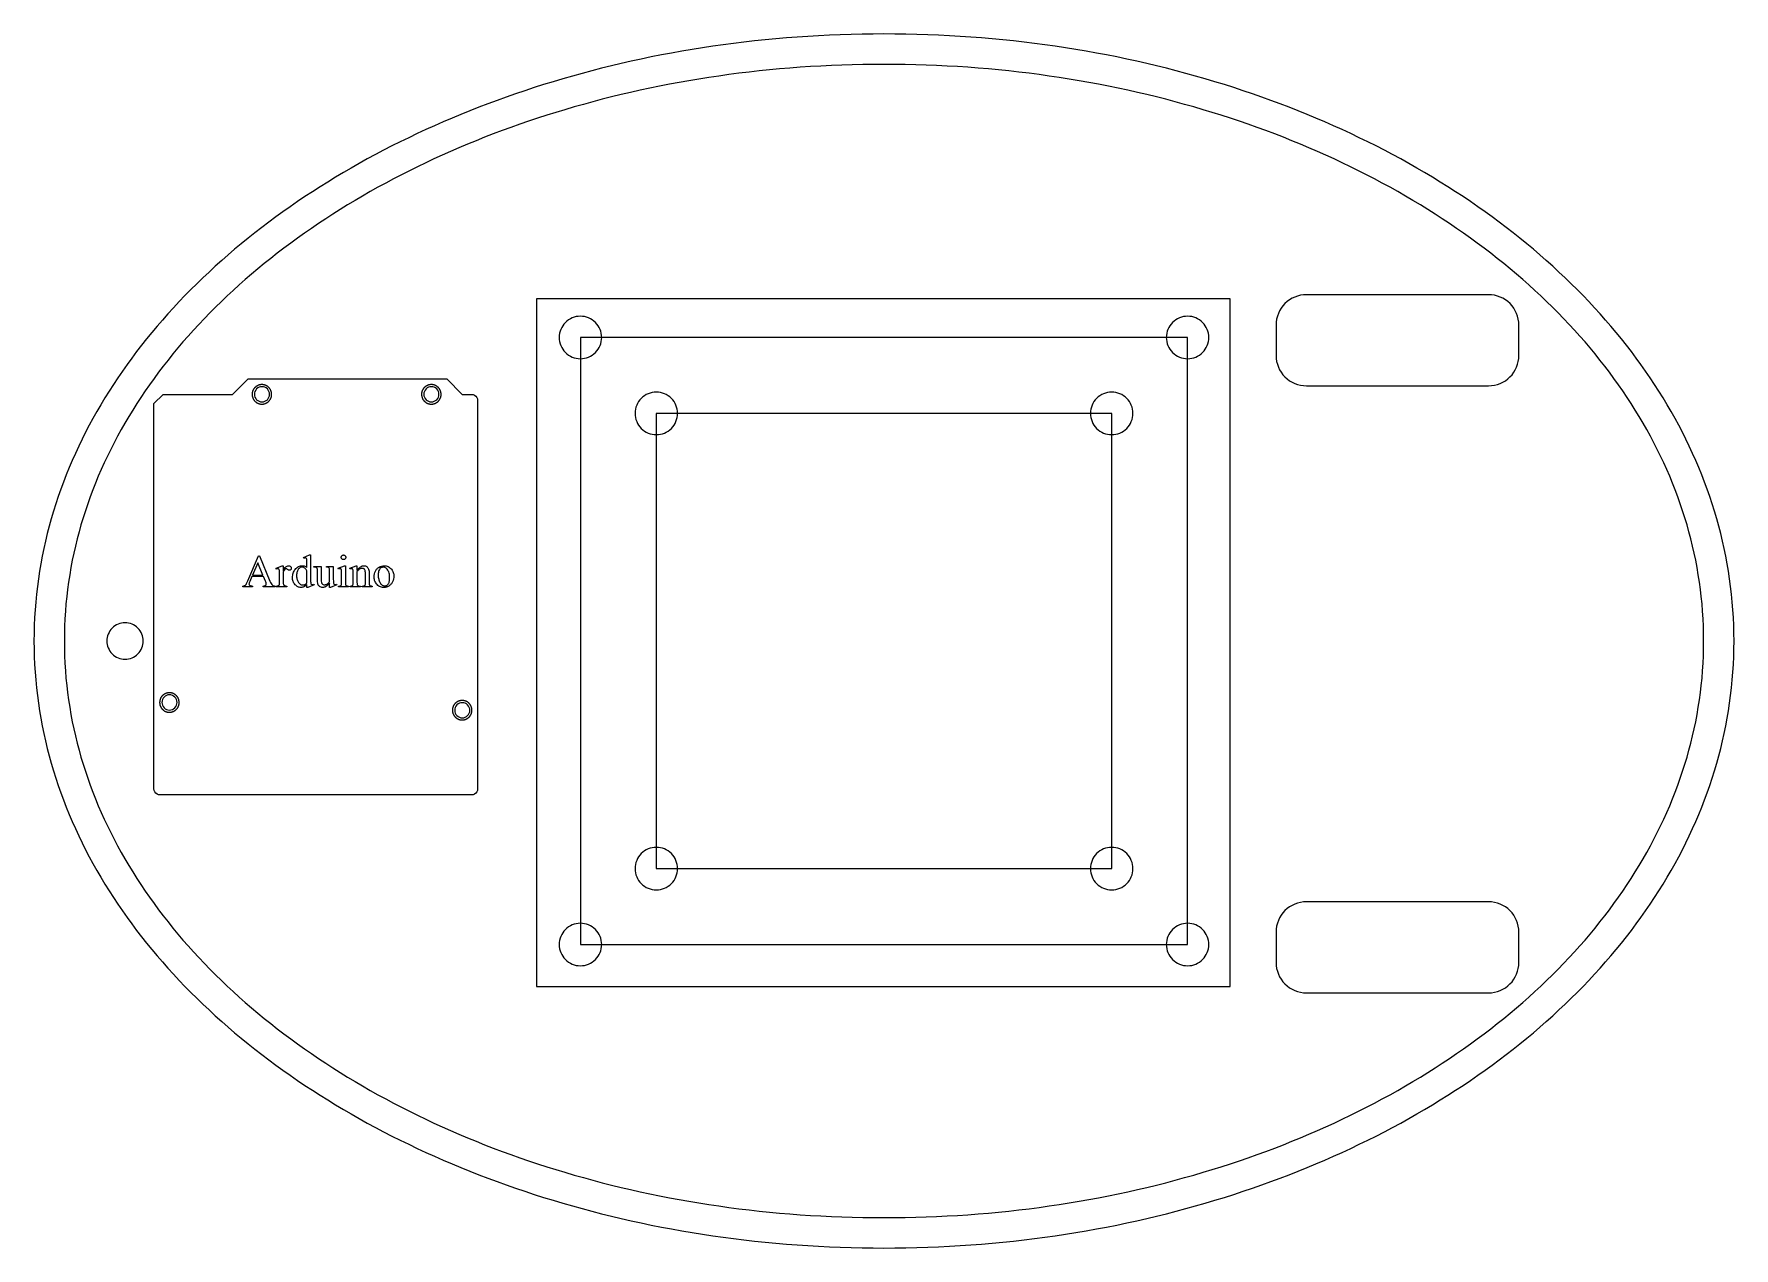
# Model space of a CAD drawing. Extents: x 60 to 340, y 100 to 300.
import ezdxf

# ---------------------------------------------------------------- set-up
doc = ezdxf.new("R2010")
doc.units = 0
doc.layers.add('GUIDES', color=253, linetype='CONTINUOUS')
doc.layers.add('LAYER_1', color=1, linetype='CONTINUOUS')

msp = doc.modelspace()

# ---------------------------------------------------------------- linework, layer by layer
at = {"layer": 'GUIDES'}
for points in [[(200, 295), (198.26, 294.99), (196.52, 294.97), (194.78, 294.93), (193.05, 294.88), (191.33, 294.81), (189.61, 294.72), (187.9, 294.62), (186.2, 294.51), (184.5, 294.38), (182.81, 294.24), (181.12, 294.08), (179.44, 293.91), (177.77, 293.72), (176.1, 293.52), (174.44, 293.3), (172.79, 293.07), (171.15, 292.83), (169.51, 292.57), (167.88, 292.3), (166.26, 292.01), (164.65, 291.71), (163.04, 291.4), (161.44, 291.07), (159.86, 290.73), (158.27, 290.38), (156.7, 290.01), (155.14, 289.63), (153.58, 289.24), (152.04, 288.83), (150.5, 288.41), (148.97, 287.98), (147.45, 287.53), (145.94, 287.08), (144.44, 286.61), (142.95, 286.13), (141.47, 285.63), (140, 285.13), (138.54, 284.61), (137.09, 284.08), (135.65, 283.53), (134.22, 282.98), (132.8, 282.41), (131.39, 281.84), (130, 281.25), (128.61, 280.65), (127.24, 280.03), (125.87, 279.41), (124.52, 278.78), (123.18, 278.13), (121.85, 277.47), (120.53, 276.81), (119.23, 276.13), (117.93, 275.44), (116.65, 274.74), (115.38, 274.03), (114.13, 273.31), (112.88, 272.58), (111.65, 271.83), (110.43, 271.08), (109.23, 270.32), (108.04, 269.55), (106.86, 268.77), (105.69, 267.98), (104.54, 267.18), (103.4, 266.36), (102.28, 265.54), (101.17, 264.71), (100.07, 263.88), (98.99, 263.03), (97.92, 262.17), (96.87, 261.3), (95.83, 260.43), (94.8, 259.54), (93.79, 258.65), (92.8, 257.75), (91.82, 256.84), (90.86, 255.92), (89.91, 254.99), (88.97, 254.06), (88.06, 253.12), (87.15, 252.16), (86.27, 251.2), (85.4, 250.24), (84.54, 249.26), (83.71, 248.28), (82.89, 247.29), (82.08, 246.29), (81.29, 245.28), (80.52, 244.27), (79.77, 243.25), (79.03, 242.22), (78.31, 241.19), (77.61, 240.14), (76.93, 239.1), (76.26, 238.04), (75.61, 236.98), (74.98, 235.91), (74.36, 234.83), (73.77, 233.75), (73.19, 232.66), (72.63, 231.57), (72.09, 230.47), (71.57, 229.36), (71.07, 228.25), (70.59, 227.13), (70.12, 226.01), (69.68, 224.88), (69.25, 223.74), (68.84, 222.6), (68.46, 221.45), (68.09, 220.3), (67.74, 219.15), (67.42, 217.98), (67.11, 216.82), (66.82, 215.64), (66.56, 214.47), (66.31, 213.29), (66.08, 212.1), (65.88, 210.91), (65.7, 209.71), (65.53, 208.51), (65.39, 207.31), (65.27, 206.1), (65.18, 204.89), (65.1, 203.67), (65.04, 202.45), (65.01, 201.23), (65, 200), (65.01, 198.77), (65.04, 197.55), (65.1, 196.33), (65.18, 195.11), (65.27, 193.9), (65.39, 192.69), (65.53, 191.49), (65.7, 190.29), (65.88, 189.09), (66.08, 187.9), (66.31, 186.71), (66.56, 185.53), (66.82, 184.36), (67.11, 183.18), (67.42, 182.02), (67.74, 180.85), (68.09, 179.7), (68.46, 178.55), (68.84, 177.4), (69.25, 176.26), (69.68, 175.12), (70.12, 173.99), (70.59, 172.87), (71.07, 171.75), (71.57, 170.64), (72.09, 169.53), (72.63, 168.43), (73.19, 167.34), (73.77, 166.25), (74.36, 165.17), (74.98, 164.09), (75.61, 163.02), (76.26, 161.96), (76.93, 160.9), (77.61, 159.86), (78.31, 158.81), (79.03, 157.78), (79.77, 156.75), (80.52, 155.73), (81.29, 154.72), (82.08, 153.71), (82.89, 152.71), (83.71, 151.72), (84.54, 150.74), (85.4, 149.76), (86.27, 148.8), (87.15, 147.84), (88.06, 146.88), (88.97, 145.94), (89.91, 145.01), (90.86, 144.08), (91.82, 143.16), (92.8, 142.25), (93.79, 141.35), (94.8, 140.46), (95.83, 139.57), (96.87, 138.7), (97.92, 137.83), (98.99, 136.97), (100.07, 136.12), (101.17, 135.29), (102.28, 134.46), (103.4, 133.64), (104.54, 132.82), (105.69, 132.02), (106.86, 131.23), (108.04, 130.45), (109.23, 129.68), (110.43, 128.92), (111.65, 128.17), (112.88, 127.42), (114.13, 126.69), (115.38, 125.97), (116.65, 125.26), (117.93, 124.56), (119.23, 123.87), (120.53, 123.19), (121.85, 122.53), (123.18, 121.87), (124.52, 121.22), (125.87, 120.59), (127.24, 119.97), (128.61, 119.35), (130, 118.75), (131.39, 118.16), (132.8, 117.59), (134.22, 117.02), (135.65, 116.47), (137.09, 115.92), (138.54, 115.39), (140, 114.87), (141.47, 114.37), (142.95, 113.87), (144.44, 113.39), (145.94, 112.92), (147.45, 112.47), (148.97, 112.02), (150.5, 111.59), (152.04, 111.17), (153.58, 110.76), (155.14, 110.37), (156.7, 109.99), (158.27, 109.62), (159.86, 109.27), (161.44, 108.93), (163.04, 108.6), (164.65, 108.29), (166.26, 107.99), (167.88, 107.7), (169.51, 107.43), (171.15, 107.17), (172.79, 106.93), (174.44, 106.7), (176.1, 106.48), (177.77, 106.28), (179.44, 106.09), (181.12, 105.92), (182.81, 105.76), (184.5, 105.62), (186.2, 105.49), (187.9, 105.38), (189.61, 105.28), (191.33, 105.19), (193.05, 105.12), (194.78, 105.07), (196.52, 105.03), (198.26, 105.01), (200, 105), (201.74, 105.01), (203.48, 105.03), (205.22, 105.07), (206.95, 105.12), (208.67, 105.19), (210.39, 105.28), (212.1, 105.38), (213.8, 105.49), (215.5, 105.62), (217.19, 105.76), (218.88, 105.92), (220.56, 106.09), (222.23, 106.28), (223.9, 106.48), (225.56, 106.7), (227.21, 106.93), (228.85, 107.17), (230.49, 107.43), (232.12, 107.7), (233.74, 107.99), (235.35, 108.29), (236.96, 108.6), (238.56, 108.93), (240.14, 109.27), (241.73, 109.62), (243.3, 109.99), (244.86, 110.37), (246.42, 110.76), (247.96, 111.17), (249.5, 111.59), (251.03, 112.02), (252.55, 112.47), (254.06, 112.92), (255.56, 113.39), (257.05, 113.87), (258.53, 114.37), (260, 114.87), (261.46, 115.39), (262.91, 115.92), (264.35, 116.47), (265.78, 117.02), (267.2, 117.59), (268.61, 118.16), (270, 118.75), (271.39, 119.35), (272.76, 119.97), (274.13, 120.59), (275.48, 121.22), (276.82, 121.87), (278.15, 122.53), (279.47, 123.19), (280.77, 123.87), (282.07, 124.56), (283.35, 125.26), (284.62, 125.97), (285.87, 126.69), (287.12, 127.42), (288.35, 128.17), (289.57, 128.92), (290.77, 129.68), (291.96, 130.45), (293.14, 131.23), (294.31, 132.02), (295.46, 132.82), (296.6, 133.64), (297.72, 134.46), (298.83, 135.29), (299.93, 136.12), (301.01, 136.97), (302.08, 137.83), (303.13, 138.7), (304.17, 139.57), (305.2, 140.46), (306.21, 141.35), (307.2, 142.25), (308.18, 143.16), (309.14, 144.08), (310.09, 145.01), (311.03, 145.94), (311.94, 146.88), (312.85, 147.84), (313.73, 148.8), (314.6, 149.76), (315.46, 150.74), (316.29, 151.72), (317.11, 152.71), (317.92, 153.71), (318.71, 154.72), (319.48, 155.73), (320.23, 156.75), (320.97, 157.78), (321.69, 158.81), (322.39, 159.86), (323.07, 160.9), (323.74, 161.96), (324.39, 163.02), (325.02, 164.09), (325.64, 165.17), (326.23, 166.25), (326.81, 167.34), (327.37, 168.43), (327.91, 169.53), (328.43, 170.64), (328.93, 171.75), (329.41, 172.87), (329.88, 173.99), (330.32, 175.12), (330.75, 176.26), (331.16, 177.4), (331.54, 178.55), (331.91, 179.7), (332.26, 180.85), (332.58, 182.02), (332.89, 183.18), (333.18, 184.36), (333.44, 185.53), (333.69, 186.71), (333.92, 187.9), (334.12, 189.09), (334.3, 190.29), (334.47, 191.49), (334.61, 192.69), (334.73, 193.9), (334.82, 195.11), (334.9, 196.33), (334.96, 197.55), (334.99, 198.77), (335, 200), (334.99, 201.23), (334.96, 202.45), (334.9, 203.67), (334.82, 204.89), (334.73, 206.1), (334.61, 207.31), (334.47, 208.51), (334.3, 209.71), (334.12, 210.91), (333.92, 212.1), (333.69, 213.29), (333.44, 214.47), (333.18, 215.64), (332.89, 216.82), (332.58, 217.98), (332.26, 219.15), (331.91, 220.3), (331.54, 221.45), (331.16, 222.6), (330.75, 223.74), (330.32, 224.88), (329.88, 226.01), (329.41, 227.13), (328.93, 228.25), (328.43, 229.36), (327.91, 230.47), (327.37, 231.57), (326.81, 232.66), (326.23, 233.75), (325.64, 234.83), (325.02, 235.91), (324.39, 236.98), (323.74, 238.04), (323.07, 239.1), (322.39, 240.14), (321.69, 241.19), (320.97, 242.22), (320.23, 243.25), (319.48, 244.27), (318.71, 245.28), (317.92, 246.29), (317.11, 247.29), (316.29, 248.28), (315.46, 249.26), (314.6, 250.24), (313.73, 251.2), (312.85, 252.16), (311.94, 253.12), (311.03, 254.06), (310.09, 254.99), (309.14, 255.92), (308.18, 256.84), (307.2, 257.75), (306.21, 258.65), (305.2, 259.54), (304.17, 260.43), (303.13, 261.3), (302.08, 262.17), (301.01, 263.03), (299.93, 263.88), (298.83, 264.71), (297.72, 265.54), (296.6, 266.36), (295.46, 267.18), (294.31, 267.98), (293.14, 268.77), (291.96, 269.55), (290.77, 270.32), (289.57, 271.08), (288.35, 271.83), (287.12, 272.58), (285.87, 273.31), (284.62, 274.03), (283.35, 274.74), (282.07, 275.44), (280.77, 276.13), (279.47, 276.81), (278.15, 277.47), (276.82, 278.13), (275.48, 278.78), (274.13, 279.41), (272.76, 280.03), (271.39, 280.65), (270, 281.25), (268.61, 281.84), (267.2, 282.41), (265.78, 282.98), (264.35, 283.53), (262.91, 284.08), (261.46, 284.61), (260, 285.13), (258.53, 285.63), (257.05, 286.13), (255.56, 286.61), (254.06, 287.08), (252.55, 287.53), (251.03, 287.98), (249.5, 288.41), (247.96, 288.83), (246.42, 289.24), (244.86, 289.63), (243.3, 290.01), (241.73, 290.38), (240.14, 290.73), (238.56, 291.07), (236.96, 291.4), (235.35, 291.71), (233.74, 292.01), (232.12, 292.3), (230.49, 292.57), (228.85, 292.83), (227.21, 293.07), (225.56, 293.3), (223.9, 293.52), (222.23, 293.72), (220.56, 293.91), (218.88, 294.08), (217.19, 294.24), (215.5, 294.38), (213.8, 294.51), (212.1, 294.62), (210.39, 294.72), (208.67, 294.81), (206.95, 294.88), (205.22, 294.93), (203.48, 294.97), (201.74, 294.99)], [(142.79, 143.07), (257.03, 143.07), (257.03, 256.35), (142.79, 256.35)], [(150, 150), (250, 150), (250, 250), (150, 250)], [(99.14, 240.63), (99.14, 240.69), (99.14, 240.74), (99.14, 240.8), (99.13, 240.85), (99.12, 240.91), (99.11, 240.96), (99.1, 241.02), (99.08, 241.07), (99.07, 241.13), (99.05, 241.18), (99.03, 241.23), (99, 241.28), (98.98, 241.33), (98.96, 241.38), (98.93, 241.43), (98.9, 241.48), (98.87, 241.53), (98.84, 241.58), (98.8, 241.62), (98.77, 241.66), (98.73, 241.71), (98.69, 241.75), (98.65, 241.79), (98.61, 241.83), (98.57, 241.86), (98.53, 241.9), (98.48, 241.93), (98.44, 241.96), (98.39, 241.99), (98.34, 242.02), (98.29, 242.05), (98.24, 242.08), (98.19, 242.1), (98.14, 242.12), (98.09, 242.14), (98.03, 242.16), (97.98, 242.18), (97.92, 242.19), (97.87, 242.2), (97.82, 242.21), (97.76, 242.22), (97.7, 242.23), (97.65, 242.23), (97.59, 242.24), (97.54, 242.24), (97.48, 242.24), (97.42, 242.23), (97.37, 242.23), (97.31, 242.22), (97.26, 242.21), (97.2, 242.2), (97.15, 242.19), (97.1, 242.18), (97.04, 242.16), (96.99, 242.14), (96.94, 242.12), (96.89, 242.1), (96.84, 242.08), (96.79, 242.05), (96.74, 242.03), (96.69, 242), (96.64, 241.97), (96.6, 241.94), (96.55, 241.9), (96.51, 241.87), (96.47, 241.83), (96.43, 241.79), (96.39, 241.75), (96.35, 241.71), (96.31, 241.67), (96.28, 241.63), (96.24, 241.58), (96.21, 241.54), (96.18, 241.49), (96.15, 241.44), (96.12, 241.4), (96.1, 241.35), (96.07, 241.3), (96.05, 241.25), (96.03, 241.19), (96.01, 241.14), (95.99, 241.09), (95.98, 241.03), (95.97, 240.98), (95.96, 240.93), (95.95, 240.87), (95.94, 240.82), (95.93, 240.76), (95.93, 240.7), (95.93, 240.65), (95.93, 240.59), (95.93, 240.54), (95.93, 240.48), (95.94, 240.43), (95.95, 240.37), (95.96, 240.32), (95.97, 240.26), (95.98, 240.21), (96, 240.15), (96.02, 240.1), (96.04, 240.05), (96.06, 240), (96.08, 239.95), (96.1, 239.9), (96.13, 239.85), (96.16, 239.8), (96.19, 239.75), (96.22, 239.71), (96.25, 239.66), (96.29, 239.62), (96.32, 239.57), (96.36, 239.53), (96.4, 239.49), (96.44, 239.45), (96.48, 239.42), (96.52, 239.38), (96.57, 239.35), (96.61, 239.31), (96.66, 239.28), (96.71, 239.25), (96.75, 239.23), (96.8, 239.2), (96.85, 239.17), (96.9, 239.15), (96.95, 239.13), (97.01, 239.11), (97.06, 239.09), (97.11, 239.08), (97.17, 239.06), (97.22, 239.05), (97.28, 239.04), (97.33, 239.03), (97.39, 239.03), (97.44, 239.02), (97.5, 239.02), (97.55, 239.02), (97.61, 239.02), (97.67, 239.03), (97.72, 239.03), (97.78, 239.04), (97.83, 239.05), (97.89, 239.06), (97.94, 239.07), (97.99, 239.09), (98.05, 239.11), (98.1, 239.12), (98.15, 239.14), (98.2, 239.17), (98.25, 239.19), (98.3, 239.22), (98.35, 239.24), (98.4, 239.27), (98.44, 239.3), (98.49, 239.34), (98.53, 239.37), (98.58, 239.4), (98.62, 239.44), (98.66, 239.48), (98.7, 239.52), (98.74, 239.56), (98.77, 239.6), (98.81, 239.65), (98.84, 239.69), (98.87, 239.74), (98.9, 239.78), (98.93, 239.83), (98.96, 239.88), (98.98, 239.93), (99.01, 239.98), (99.03, 240.03), (99.05, 240.08), (99.07, 240.14), (99.08, 240.19), (99.1, 240.24), (99.11, 240.3), (99.12, 240.35), (99.13, 240.41), (99.14, 240.46), (99.14, 240.52), (99.14, 240.57)], [(127.05, 240.63), (127.05, 240.69), (127.05, 240.74), (127.04, 240.8), (127.04, 240.85), (127.03, 240.91), (127.02, 240.96), (127.01, 241.02), (126.99, 241.07), (126.97, 241.13), (126.96, 241.18), (126.94, 241.23), (126.91, 241.28), (126.89, 241.33), (126.86, 241.38), (126.84, 241.43), (126.81, 241.48), (126.78, 241.53), (126.75, 241.58), (126.71, 241.62), (126.68, 241.66), (126.64, 241.71), (126.6, 241.75), (126.56, 241.79), (126.52, 241.83), (126.48, 241.86), (126.43, 241.9), (126.39, 241.93), (126.34, 241.96), (126.3, 241.99), (126.25, 242.02), (126.2, 242.05), (126.15, 242.08), (126.1, 242.1), (126.05, 242.12), (125.99, 242.14), (125.94, 242.16), (125.89, 242.18), (125.83, 242.19), (125.78, 242.2), (125.72, 242.21), (125.67, 242.22), (125.61, 242.23), (125.56, 242.23), (125.5, 242.24), (125.44, 242.24), (125.39, 242.24), (125.33, 242.23), (125.28, 242.23), (125.22, 242.22), (125.17, 242.21), (125.11, 242.2), (125.06, 242.19), (125, 242.18), (124.95, 242.16), (124.9, 242.14), (124.85, 242.12), (124.8, 242.1), (124.74, 242.08), (124.7, 242.05), (124.65, 242.03), (124.6, 242), (124.55, 241.97), (124.51, 241.94), (124.46, 241.9), (124.42, 241.87), (124.38, 241.83), (124.33, 241.79), (124.29, 241.75), (124.26, 241.71), (124.22, 241.67), (124.18, 241.63), (124.15, 241.58), (124.12, 241.54), (124.09, 241.49), (124.06, 241.44), (124.03, 241.4), (124.01, 241.35), (123.98, 241.3), (123.96, 241.25), (123.94, 241.19), (123.92, 241.14), (123.9, 241.09), (123.89, 241.03), (123.88, 240.98), (123.86, 240.93), (123.85, 240.87), (123.85, 240.82), (123.84, 240.76), (123.84, 240.7), (123.84, 240.65), (123.84, 240.59), (123.84, 240.54), (123.84, 240.48), (123.85, 240.43), (123.86, 240.37), (123.87, 240.32), (123.88, 240.26), (123.89, 240.21), (123.91, 240.15), (123.93, 240.1), (123.95, 240.05), (123.97, 240), (123.99, 239.95), (124.01, 239.9), (124.04, 239.85), (124.07, 239.8), (124.1, 239.75), (124.13, 239.71), (124.16, 239.66), (124.2, 239.62), (124.23, 239.57), (124.27, 239.53), (124.31, 239.49), (124.35, 239.45), (124.39, 239.42), (124.43, 239.38), (124.48, 239.35), (124.52, 239.31), (124.57, 239.28), (124.61, 239.25), (124.66, 239.23), (124.71, 239.2), (124.76, 239.17), (124.81, 239.15), (124.86, 239.13), (124.92, 239.11), (124.97, 239.09), (125.02, 239.08), (125.08, 239.06), (125.13, 239.05), (125.19, 239.04), (125.24, 239.03), (125.3, 239.03), (125.35, 239.02), (125.41, 239.02), (125.46, 239.02), (125.52, 239.02), (125.57, 239.03), (125.63, 239.03), (125.69, 239.04), (125.74, 239.05), (125.79, 239.06), (125.85, 239.07), (125.9, 239.09), (125.96, 239.11), (126.01, 239.12), (126.06, 239.14), (126.11, 239.17), (126.16, 239.19), (126.21, 239.22), (126.26, 239.24), (126.31, 239.27), (126.35, 239.3), (126.4, 239.34), (126.44, 239.37), (126.49, 239.4), (126.53, 239.44), (126.57, 239.48), (126.61, 239.52), (126.65, 239.56), (126.68, 239.6), (126.72, 239.65), (126.75, 239.69), (126.78, 239.74), (126.81, 239.78), (126.84, 239.83), (126.87, 239.88), (126.89, 239.93), (126.92, 239.98), (126.94, 240.03), (126.96, 240.08), (126.98, 240.14), (126.99, 240.19), (127.01, 240.24), (127.02, 240.3), (127.03, 240.35), (127.04, 240.41), (127.04, 240.46), (127.05, 240.52), (127.05, 240.57)], [(162.5, 162.5), (237.5, 162.5), (237.5, 237.5), (162.5, 237.5)], [(83.91, 189.87), (83.91, 189.93), (83.91, 189.98), (83.9, 190.04), (83.89, 190.09), (83.88, 190.15), (83.87, 190.2), (83.86, 190.26), (83.85, 190.31), (83.83, 190.37), (83.81, 190.42), (83.79, 190.47), (83.77, 190.52), (83.75, 190.57), (83.72, 190.62), (83.69, 190.67), (83.67, 190.72), (83.63, 190.77), (83.6, 190.81), (83.57, 190.86), (83.53, 190.9), (83.5, 190.95), (83.46, 190.99), (83.42, 191.03), (83.38, 191.06), (83.33, 191.1), (83.29, 191.14), (83.25, 191.17), (83.2, 191.2), (83.15, 191.23), (83.11, 191.26), (83.06, 191.29), (83.01, 191.31), (82.96, 191.34), (82.9, 191.36), (82.85, 191.38), (82.8, 191.4), (82.74, 191.41), (82.69, 191.43), (82.64, 191.44), (82.58, 191.45), (82.53, 191.46), (82.47, 191.47), (82.41, 191.47), (82.36, 191.48), (82.3, 191.48), (82.25, 191.48), (82.19, 191.47), (82.13, 191.47), (82.08, 191.46), (82.02, 191.45), (81.97, 191.44), (81.92, 191.43), (81.86, 191.42), (81.81, 191.4), (81.76, 191.38), (81.7, 191.36), (81.65, 191.34), (81.6, 191.32), (81.55, 191.29), (81.5, 191.26), (81.45, 191.24), (81.41, 191.21), (81.36, 191.17), (81.32, 191.14), (81.27, 191.11), (81.23, 191.07), (81.19, 191.03), (81.15, 190.99), (81.11, 190.95), (81.08, 190.91), (81.04, 190.87), (81.01, 190.82), (80.97, 190.78), (80.94, 190.73), (80.91, 190.68), (80.89, 190.64), (80.86, 190.59), (80.84, 190.54), (80.82, 190.48), (80.8, 190.43), (80.78, 190.38), (80.76, 190.33), (80.74, 190.27), (80.73, 190.22), (80.72, 190.16), (80.71, 190.11), (80.7, 190.05), (80.7, 190), (80.69, 189.94), (80.69, 189.89), (80.69, 189.83), (80.7, 189.78), (80.7, 189.72), (80.71, 189.67), (80.71, 189.61), (80.72, 189.56), (80.74, 189.5), (80.75, 189.45), (80.77, 189.39), (80.78, 189.34), (80.8, 189.29), (80.82, 189.24), (80.85, 189.19), (80.87, 189.14), (80.9, 189.09), (80.92, 189.04), (80.95, 188.99), (80.99, 188.95), (81.02, 188.9), (81.05, 188.86), (81.09, 188.81), (81.13, 188.77), (81.16, 188.73), (81.2, 188.69), (81.25, 188.66), (81.29, 188.62), (81.33, 188.59), (81.38, 188.55), (81.42, 188.52), (81.47, 188.49), (81.52, 188.46), (81.57, 188.44), (81.62, 188.41), (81.67, 188.39), (81.72, 188.37), (81.77, 188.35), (81.83, 188.33), (81.88, 188.32), (81.93, 188.3), (81.99, 188.29), (82.04, 188.28), (82.1, 188.27), (82.15, 188.27), (82.21, 188.26), (82.26, 188.26), (82.32, 188.26), (82.38, 188.26), (82.43, 188.27), (82.49, 188.27), (82.54, 188.28), (82.6, 188.29), (82.65, 188.3), (82.71, 188.31), (82.76, 188.33), (82.81, 188.34), (82.86, 188.36), (82.92, 188.38), (82.97, 188.41), (83.02, 188.43), (83.07, 188.46), (83.12, 188.48), (83.16, 188.51), (83.21, 188.54), (83.26, 188.57), (83.3, 188.61), (83.34, 188.64), (83.38, 188.68), (83.43, 188.72), (83.46, 188.76), (83.5, 188.8), (83.54, 188.84), (83.57, 188.89), (83.61, 188.93), (83.64, 188.98), (83.67, 189.02), (83.7, 189.07), (83.72, 189.12), (83.75, 189.17), (83.77, 189.22), (83.79, 189.27), (83.81, 189.32), (83.83, 189.38), (83.85, 189.43), (83.86, 189.48), (83.87, 189.54), (83.89, 189.59), (83.89, 189.65), (83.9, 189.7), (83.91, 189.76), (83.91, 189.81)], [(132.13, 188.6), (132.13, 188.66), (132.13, 188.71), (132.12, 188.77), (132.12, 188.82), (132.11, 188.88), (132.1, 188.93), (132.08, 188.99), (132.07, 189.04), (132.05, 189.1), (132.03, 189.15), (132.01, 189.2), (131.99, 189.25), (131.97, 189.3), (131.94, 189.35), (131.92, 189.4), (131.89, 189.45), (131.86, 189.5), (131.82, 189.54), (131.79, 189.59), (131.75, 189.63), (131.72, 189.68), (131.68, 189.72), (131.64, 189.76), (131.6, 189.79), (131.56, 189.83), (131.51, 189.87), (131.47, 189.9), (131.42, 189.93), (131.38, 189.96), (131.33, 189.99), (131.28, 190.02), (131.23, 190.04), (131.18, 190.07), (131.13, 190.09), (131.07, 190.11), (131.02, 190.13), (130.97, 190.15), (130.91, 190.16), (130.86, 190.17), (130.8, 190.18), (130.75, 190.19), (130.69, 190.2), (130.64, 190.2), (130.58, 190.21), (130.52, 190.21), (130.47, 190.21), (130.41, 190.2), (130.36, 190.2), (130.3, 190.19), (130.25, 190.18), (130.19, 190.17), (130.14, 190.16), (130.08, 190.15), (130.03, 190.13), (129.98, 190.11), (129.92, 190.09), (129.87, 190.07), (129.82, 190.05), (129.77, 190.02), (129.72, 190), (129.68, 189.97), (129.63, 189.94), (129.58, 189.9), (129.54, 189.87), (129.5, 189.84), (129.45, 189.8), (129.41, 189.76), (129.37, 189.72), (129.33, 189.68), (129.3, 189.64), (129.26, 189.6), (129.23, 189.55), (129.2, 189.51), (129.17, 189.46), (129.14, 189.41), (129.11, 189.37), (129.08, 189.32), (129.06, 189.27), (129.04, 189.21), (129.02, 189.16), (129, 189.11), (128.98, 189.06), (128.97, 189), (128.95, 188.95), (128.94, 188.9), (128.93, 188.84), (128.93, 188.78), (128.92, 188.73), (128.92, 188.67), (128.92, 188.62), (128.92, 188.56), (128.92, 188.51), (128.92, 188.45), (128.93, 188.4), (128.94, 188.34), (128.95, 188.29), (128.96, 188.23), (128.97, 188.18), (128.99, 188.12), (129, 188.07), (129.02, 188.02), (129.04, 187.97), (129.07, 187.92), (129.09, 187.87), (129.12, 187.82), (129.15, 187.77), (129.18, 187.72), (129.21, 187.68), (129.24, 187.63), (129.27, 187.59), (129.31, 187.54), (129.35, 187.5), (129.39, 187.46), (129.43, 187.42), (129.47, 187.39), (129.51, 187.35), (129.55, 187.32), (129.6, 187.28), (129.65, 187.25), (129.69, 187.22), (129.74, 187.19), (129.79, 187.17), (129.84, 187.14), (129.89, 187.12), (129.94, 187.1), (129.99, 187.08), (130.05, 187.06), (130.1, 187.05), (130.15, 187.03), (130.21, 187.02), (130.26, 187.01), (130.32, 187), (130.37, 187), (130.43, 186.99), (130.49, 186.99), (130.54, 186.99), (130.6, 186.99), (130.65, 187), (130.71, 187), (130.76, 187.01), (130.82, 187.02), (130.87, 187.03), (130.93, 187.04), (130.98, 187.06), (131.03, 187.07), (131.09, 187.09), (131.14, 187.11), (131.19, 187.14), (131.24, 187.16), (131.29, 187.19), (131.34, 187.21), (131.39, 187.24), (131.43, 187.27), (131.48, 187.31), (131.52, 187.34), (131.56, 187.37), (131.61, 187.41), (131.65, 187.45), (131.69, 187.49), (131.72, 187.53), (131.76, 187.57), (131.8, 187.62), (131.83, 187.66), (131.86, 187.71), (131.89, 187.75), (131.92, 187.8), (131.95, 187.85), (131.97, 187.9), (131.99, 187.95), (132.02, 188), (132.04, 188.05), (132.05, 188.11), (132.07, 188.16), (132.08, 188.21), (132.1, 188.27), (132.11, 188.32), (132.12, 188.38), (132.12, 188.43), (132.13, 188.49), (132.13, 188.54)]]:
    msp.add_lwpolyline(points, close=True, dxfattribs=at)
for points in [[(92.71, 240.63), (95.25, 243.17)], [(95.25, 243.17), (127.98, 243.17)], [(127.98, 243.17), (130.52, 240.63)], [(79.76, 239.11), (81.29, 240.63)], [(79.76, 175.63), (79.76, 239.11)], [(81.29, 240.63), (92.71, 240.63)], [(130.52, 240.63), (132.07, 240.63)], [(132.07, 240.63), (132.32, 240.59)], [(132.32, 240.59), (132.55, 240.5)], [(132.55, 240.5), (132.77, 240.33)], [(132.77, 240.33), (132.94, 240.12)], [(132.94, 240.12), (133.02, 239.89)], [(133.02, 239.89), (133.06, 239.64)], [(133.06, 239.64), (133.06, 175.63)], [(79.8, 175.38), (79.76, 175.63)], [(79.91, 175.14), (79.8, 175.38)], [(80.06, 174.93), (79.91, 175.14)], [(80.27, 174.76), (80.06, 174.93)], [(80.5, 174.68), (80.27, 174.76)], [(80.78, 174.63), (80.5, 174.68)], [(132.07, 174.63), (80.78, 174.63)], [(132.32, 174.68), (132.07, 174.63)], [(132.55, 174.76), (132.32, 174.68)], [(132.77, 174.93), (132.55, 174.76)], [(132.94, 175.14), (132.77, 174.93)], [(133.02, 175.38), (132.94, 175.14)], [(133.06, 175.63), (133.02, 175.38)]]:
    msp.add_lwpolyline(points, dxfattribs=at)
at = {"layer": 'LAYER_1'}
for points in [[(200, 300), (198.19, 299.99), (196.39, 299.97), (194.59, 299.93), (192.8, 299.87), (191.01, 299.8), (189.23, 299.71), (187.45, 299.6), (185.69, 299.48), (183.92, 299.35), (182.17, 299.2), (180.42, 299.03), (178.68, 298.85), (176.94, 298.65), (175.22, 298.44), (173.5, 298.21), (171.79, 297.97), (170.08, 297.71), (168.38, 297.44), (166.69, 297.15), (165.01, 296.85), (163.34, 296.54), (161.67, 296.21), (160.02, 295.86), (158.37, 295.5), (156.73, 295.13), (155.1, 294.75), (153.48, 294.35), (151.86, 293.93), (150.26, 293.5), (148.67, 293.06), (147.08, 292.61), (145.51, 292.14), (143.94, 291.66), (142.38, 291.17), (140.84, 290.66), (139.3, 290.14), (137.78, 289.61), (136.26, 289.06), (134.76, 288.5), (133.27, 287.93), (131.79, 287.35), (130.31, 286.75), (128.85, 286.14), (127.4, 285.52), (125.97, 284.89), (124.54, 284.25), (123.13, 283.59), (121.72, 282.92), (120.33, 282.24), (118.96, 281.55), (117.59, 280.85), (116.24, 280.13), (114.89, 279.41), (113.57, 278.67), (112.25, 277.92), (110.95, 277.16), (109.66, 276.4), (108.38, 275.61), (107.12, 274.82), (105.87, 274.02), (104.63, 273.21), (103.41, 272.39), (102.2, 271.55), (101.01, 270.71), (99.82, 269.86), (98.66, 268.99), (97.51, 268.12), (96.37, 267.24), (95.25, 266.34), (94.14, 265.44), (93.05, 264.53), (91.97, 263.61), (90.91, 262.68), (89.86, 261.74), (88.83, 260.79), (87.81, 259.83), (86.81, 258.86), (85.83, 257.89), (84.86, 256.9), (83.91, 255.91), (82.97, 254.91), (82.06, 253.9), (81.15, 252.88), (80.27, 251.85), (79.4, 250.82), (78.55, 249.78), (77.71, 248.72), (76.9, 247.67), (76.1, 246.6), (75.32, 245.53), (74.55, 244.44), (73.81, 243.35), (73.08, 242.26), (72.37, 241.15), (71.68, 240.04), (71, 238.92), (70.35, 237.8), (69.71, 236.67), (69.09, 235.53), (68.5, 234.38), (67.92, 233.23), (67.36, 232.07), (66.82, 230.91), (66.29, 229.74), (65.79, 228.56), (65.31, 227.38), (64.85, 226.19), (64.41, 224.99), (63.99, 223.79), (63.58, 222.58), (63.2, 221.37), (62.84, 220.15), (62.51, 218.93), (62.19, 217.7), (61.89, 216.47), (61.61, 215.23), (61.36, 213.99), (61.12, 212.74), (60.91, 211.48), (60.72, 210.22), (60.55, 208.96), (60.41, 207.69), (60.28, 206.42), (60.18, 205.15), (60.1, 203.87), (60.05, 202.58), (60.01, 201.29), (60, 200), (60.01, 198.71), (60.05, 197.42), (60.1, 196.13), (60.18, 194.85), (60.28, 193.58), (60.41, 192.31), (60.55, 191.04), (60.72, 189.78), (60.91, 188.52), (61.12, 187.26), (61.36, 186.01), (61.61, 184.77), (61.89, 183.53), (62.19, 182.3), (62.51, 181.07), (62.84, 179.85), (63.2, 178.63), (63.58, 177.42), (63.99, 176.21), (64.41, 175.01), (64.85, 173.81), (65.31, 172.62), (65.79, 171.44), (66.29, 170.26), (66.82, 169.09), (67.36, 167.93), (67.92, 166.77), (68.5, 165.62), (69.09, 164.47), (69.71, 163.33), (70.35, 162.2), (71, 161.08), (71.68, 159.96), (72.37, 158.85), (73.08, 157.74), (73.81, 156.65), (74.55, 155.56), (75.32, 154.47), (76.1, 153.4), (76.9, 152.33), (77.71, 151.28), (78.55, 150.22), (79.4, 149.18), (80.27, 148.15), (81.15, 147.12), (82.06, 146.1), (82.97, 145.09), (83.91, 144.09), (84.86, 143.1), (85.83, 142.11), (86.81, 141.14), (87.81, 140.17), (88.83, 139.21), (89.86, 138.26), (90.91, 137.32), (91.97, 136.39), (93.05, 135.47), (94.14, 134.56), (95.25, 133.66), (96.37, 132.76), (97.51, 131.88), (98.66, 131.01), (99.82, 130.14), (101.01, 129.29), (102.2, 128.45), (103.41, 127.61), (104.63, 126.79), (105.87, 125.98), (107.12, 125.18), (108.38, 124.39), (109.66, 123.6), (110.95, 122.84), (112.25, 122.08), (113.57, 121.33), (114.89, 120.59), (116.24, 119.87), (117.59, 119.15), (118.96, 118.45), (120.33, 117.76), (121.72, 117.08), (123.13, 116.41), (124.54, 115.75), (125.97, 115.11), (127.4, 114.48), (128.85, 113.86), (130.31, 113.25), (131.79, 112.65), (133.27, 112.07), (134.76, 111.5), (136.26, 110.94), (137.78, 110.39), (139.3, 109.86), (140.84, 109.34), (142.38, 108.83), (143.94, 108.34), (145.51, 107.86), (147.08, 107.39), (148.67, 106.94), (150.26, 106.5), (151.86, 106.07), (153.48, 105.65), (155.1, 105.25), (156.73, 104.87), (158.37, 104.5), (160.02, 104.14), (161.67, 103.79), (163.34, 103.46), (165.01, 103.15), (166.69, 102.85), (168.38, 102.56), (170.08, 102.29), (171.79, 102.03), (173.5, 101.79), (175.22, 101.56), (176.94, 101.35), (178.68, 101.15), (180.42, 100.97), (182.17, 100.8), (183.92, 100.65), (185.69, 100.52), (187.45, 100.4), (189.23, 100.29), (191.01, 100.2), (192.8, 100.13), (194.59, 100.07), (196.39, 100.03), (198.19, 100.01), (200, 100), (201.81, 100.01), (203.61, 100.03), (205.41, 100.07), (207.2, 100.13), (208.99, 100.2), (210.77, 100.29), (212.55, 100.4), (214.31, 100.52), (216.08, 100.65), (217.83, 100.8), (219.58, 100.97), (221.32, 101.15), (223.06, 101.35), (224.78, 101.56), (226.5, 101.79), (228.21, 102.03), (229.92, 102.29), (231.62, 102.56), (233.31, 102.85), (234.99, 103.15), (236.66, 103.46), (238.33, 103.79), (239.98, 104.14), (241.63, 104.5), (243.27, 104.87), (244.9, 105.25), (246.52, 105.65), (248.14, 106.07), (249.74, 106.5), (251.33, 106.94), (252.92, 107.39), (254.49, 107.86), (256.06, 108.34), (257.62, 108.83), (259.16, 109.34), (260.7, 109.86), (262.22, 110.39), (263.74, 110.94), (265.24, 111.5), (266.73, 112.07), (268.21, 112.65), (269.69, 113.25), (271.15, 113.86), (272.6, 114.48), (274.03, 115.11), (275.46, 115.75), (276.87, 116.41), (278.28, 117.08), (279.67, 117.76), (281.04, 118.45), (282.41, 119.15), (283.76, 119.87), (285.11, 120.59), (286.43, 121.33), (287.75, 122.08), (289.05, 122.84), (290.34, 123.6), (291.62, 124.39), (292.88, 125.18), (294.13, 125.98), (295.37, 126.79), (296.59, 127.61), (297.8, 128.45), (298.99, 129.29), (300.18, 130.14), (301.34, 131.01), (302.49, 131.88), (303.63, 132.76), (304.75, 133.66), (305.86, 134.56), (306.95, 135.47), (308.03, 136.39), (309.09, 137.32), (310.14, 138.26), (311.17, 139.21), (312.19, 140.17), (313.19, 141.14), (314.17, 142.11), (315.14, 143.1), (316.09, 144.09), (317.03, 145.09), (317.94, 146.1), (318.85, 147.12), (319.73, 148.15), (320.6, 149.18), (321.45, 150.22), (322.29, 151.28), (323.1, 152.33), (323.9, 153.4), (324.68, 154.47), (325.45, 155.56), (326.19, 156.65), (326.92, 157.74), (327.63, 158.85), (328.32, 159.96), (329, 161.08), (329.65, 162.2), (330.29, 163.33), (330.91, 164.47), (331.5, 165.62), (332.08, 166.77), (332.64, 167.93), (333.18, 169.09), (333.71, 170.26), (334.21, 171.44), (334.69, 172.62), (335.15, 173.81), (335.59, 175.01), (336.01, 176.21), (336.42, 177.42), (336.8, 178.63), (337.16, 179.85), (337.49, 181.07), (337.81, 182.3), (338.11, 183.53), (338.39, 184.77), (338.64, 186.01), (338.88, 187.26), (339.09, 188.52), (339.28, 189.78), (339.45, 191.04), (339.59, 192.31), (339.72, 193.58), (339.82, 194.85), (339.9, 196.13), (339.95, 197.42), (339.99, 198.71), (340, 200), (339.99, 201.29), (339.95, 202.58), (339.9, 203.87), (339.82, 205.15), (339.72, 206.42), (339.59, 207.69), (339.45, 208.96), (339.28, 210.22), (339.09, 211.48), (338.88, 212.74), (338.64, 213.99), (338.39, 215.23), (338.11, 216.47), (337.81, 217.7), (337.49, 218.93), (337.16, 220.15), (336.8, 221.37), (336.42, 222.58), (336.01, 223.79), (335.59, 224.99), (335.15, 226.19), (334.69, 227.38), (334.21, 228.56), (333.71, 229.74), (333.18, 230.91), (332.64, 232.07), (332.08, 233.23), (331.5, 234.38), (330.91, 235.53), (330.29, 236.67), (329.65, 237.8), (329, 238.92), (328.32, 240.04), (327.63, 241.15), (326.92, 242.26), (326.19, 243.35), (325.45, 244.44), (324.68, 245.53), (323.9, 246.6), (323.1, 247.67), (322.29, 248.72), (321.45, 249.78), (320.6, 250.82), (319.73, 251.85), (318.85, 252.88), (317.94, 253.9), (317.03, 254.91), (316.09, 255.91), (315.14, 256.9), (314.17, 257.89), (313.19, 258.86), (312.19, 259.83), (311.17, 260.79), (310.14, 261.74), (309.09, 262.68), (308.03, 263.61), (306.95, 264.53), (305.86, 265.44), (304.75, 266.34), (303.63, 267.24), (302.49, 268.12), (301.34, 268.99), (300.18, 269.86), (298.99, 270.71), (297.8, 271.55), (296.59, 272.39), (295.37, 273.21), (294.13, 274.02), (292.88, 274.82), (291.62, 275.61), (290.34, 276.4), (289.05, 277.16), (287.75, 277.92), (286.43, 278.67), (285.11, 279.41), (283.76, 280.13), (282.41, 280.85), (281.04, 281.55), (279.67, 282.24), (278.28, 282.92), (276.87, 283.59), (275.46, 284.25), (274.03, 284.89), (272.6, 285.52), (271.15, 286.14), (269.69, 286.75), (268.21, 287.35), (266.73, 287.93), (265.24, 288.5), (263.74, 289.06), (262.22, 289.61), (260.7, 290.14), (259.16, 290.66), (257.62, 291.17), (256.06, 291.66), (254.49, 292.14), (252.92, 292.61), (251.33, 293.06), (249.74, 293.5), (248.14, 293.93), (246.52, 294.35), (244.9, 294.75), (243.27, 295.13), (241.63, 295.5), (239.98, 295.86), (238.33, 296.21), (236.66, 296.54), (234.99, 296.85), (233.31, 297.15), (231.62, 297.44), (229.92, 297.71), (228.21, 297.97), (226.5, 298.21), (224.78, 298.44), (223.06, 298.65), (221.32, 298.85), (219.58, 299.03), (217.83, 299.2), (216.08, 299.35), (214.31, 299.48), (212.55, 299.6), (210.77, 299.71), (208.99, 299.8), (207.2, 299.87), (205.41, 299.93), (203.61, 299.97), (201.81, 299.99)], [(97.81, 210.6), (95.88, 210.6), (95.54, 209.81), (95.48, 209.67), (95.45, 209.56), (95.42, 209.46), (95.41, 209.37), (95.42, 209.32), (95.44, 209.27), (95.48, 209.22), (95.52, 209.17), (95.59, 209.13), (95.69, 209.1), (95.83, 209.08), (95.99, 209.06), (95.99, 208.92), (94.42, 208.92), (94.42, 209.06), (94.56, 209.09), (94.68, 209.12), (94.76, 209.16), (94.82, 209.21), (94.92, 209.32), (95.02, 209.47), (95.13, 209.68), (95.24, 209.92), (97, 214.04), (97.13, 214.04), (98.87, 209.88), (98.97, 209.65), (99.07, 209.47), (99.16, 209.33), (99.25, 209.23), (99.34, 209.16), (99.46, 209.11), (99.58, 209.08), (99.73, 209.06), (99.73, 208.92), (97.76, 208.92), (97.76, 209.06), (97.89, 209.07), (98.01, 209.09), (98.09, 209.12), (98.16, 209.16), (98.21, 209.21), (98.24, 209.25), (98.26, 209.31), (98.26, 209.37), (98.25, 209.46), (98.23, 209.58), (98.18, 209.72), (98.12, 209.88)], [(97.71, 210.87), (96.86, 212.89), (95.99, 210.87)], [(104.95, 209.3), (104.83, 209.18), (104.71, 209.08), (104.58, 209), (104.47, 208.93), (104.35, 208.88), (104.22, 208.85), (104.09, 208.83), (103.96, 208.82), (103.82, 208.83), (103.69, 208.85), (103.56, 208.89), (103.44, 208.94), (103.32, 209), (103.21, 209.08), (103.1, 209.18), (102.99, 209.28), (102.89, 209.4), (102.81, 209.53), (102.74, 209.67), (102.68, 209.81), (102.64, 209.97), (102.6, 210.13), (102.58, 210.3), (102.58, 210.47), (102.59, 210.65), (102.61, 210.83), (102.64, 211), (102.69, 211.17), (102.76, 211.33), (102.84, 211.49), (102.93, 211.65), (103.04, 211.8), (103.15, 211.94), (103.28, 212.07), (103.42, 212.17), (103.56, 212.25), (103.71, 212.32), (103.87, 212.37), (104.04, 212.4), (104.21, 212.41), (104.32, 212.4), (104.43, 212.39), (104.52, 212.37), (104.62, 212.33), (104.71, 212.29), (104.79, 212.25), (104.87, 212.19), (104.95, 212.12), (104.95, 212.74), (104.94, 213.21), (104.93, 213.36), (104.92, 213.46), (104.89, 213.57), (104.86, 213.61), (104.83, 213.64), (104.77, 213.67), (104.69, 213.69), (104.58, 213.67), (104.43, 213.63), (104.39, 213.76), (105.39, 214.17), (105.56, 214.17), (105.56, 210.26), (105.56, 209.79), (105.57, 209.63), (105.59, 209.54), (105.62, 209.43), (105.65, 209.39), (105.67, 209.36), (105.74, 209.32), (105.82, 209.3), (105.93, 209.32), (106.08, 209.37), (106.12, 209.24), (105.12, 208.82), (104.95, 208.82)], [(110.97, 214.17), (111.05, 214.16), (111.12, 214.14), (111.18, 214.11), (111.24, 214.06), (111.29, 214), (111.32, 213.94), (111.34, 213.87), (111.35, 213.8), (111.34, 213.72), (111.32, 213.65), (111.29, 213.59), (111.24, 213.53), (111.18, 213.48), (111.12, 213.45), (111.05, 213.43), (110.97, 213.42), (110.9, 213.43), (110.83, 213.45), (110.77, 213.48), (110.71, 213.53), (110.66, 213.59), (110.63, 213.65), (110.61, 213.72), (110.6, 213.8), (110.61, 213.87), (110.63, 213.94), (110.66, 214), (110.71, 214.06), (110.76, 214.11), (110.83, 214.14), (110.9, 214.16)], [(101.04, 212.4), (101.04, 211.64), (101.14, 211.82), (101.25, 211.97), (101.36, 212.11), (101.47, 212.21), (101.58, 212.3), (101.69, 212.35), (101.8, 212.39), (101.91, 212.4), (102, 212.39), (102.09, 212.37), (102.17, 212.33), (102.24, 212.28), (102.3, 212.21), (102.34, 212.15), (102.37, 212.07), (102.38, 211.99), (102.37, 211.92), (102.35, 211.86), (102.32, 211.8), (102.28, 211.75), (102.23, 211.71), (102.17, 211.67), (102.12, 211.66), (102.05, 211.65), (101.98, 211.66), (101.91, 211.68), (101.84, 211.72), (101.76, 211.78), (101.62, 211.87), (101.57, 211.9), (101.52, 211.9), (101.49, 211.9), (101.45, 211.89), (101.38, 211.83), (101.3, 211.74), (101.21, 211.63), (101.12, 211.49), (101.04, 211.33), (101.04, 209.71), (101.04, 209.58), (101.05, 209.47), (101.08, 209.37), (101.11, 209.29), (101.14, 209.24), (101.17, 209.2), (101.22, 209.16), (101.28, 209.12), (101.34, 209.09), (101.43, 209.07), (101.52, 209.06), (101.63, 209.06), (101.63, 208.92), (99.9, 208.92), (99.9, 209.06), (100.02, 209.06), (100.12, 209.08), (100.21, 209.1), (100.28, 209.14), (100.32, 209.17), (100.36, 209.22), (100.39, 209.27), (100.41, 209.33), (100.42, 209.45), (100.43, 209.68), (100.43, 210.99), (100.42, 211.46), (100.42, 211.61), (100.4, 211.7), (100.37, 211.79), (100.35, 211.83), (100.32, 211.86), (100.28, 211.88), (100.24, 211.9), (100.16, 211.91), (100.03, 211.9), (99.9, 211.86), (99.86, 211.99), (100.88, 212.4)], [(104.95, 209.56), (104.95, 211.3), (104.93, 211.43), (104.91, 211.54), (104.87, 211.65), (104.82, 211.76), (104.76, 211.86), (104.69, 211.94), (104.61, 212.01), (104.52, 212.07), (104.43, 212.12), (104.34, 212.15), (104.25, 212.17), (104.17, 212.18), (104.09, 212.17), (104.01, 212.16), (103.93, 212.14), (103.86, 212.1), (103.79, 212.06), (103.72, 212.01), (103.65, 211.95), (103.59, 211.89), (103.51, 211.78), (103.44, 211.67), (103.38, 211.55), (103.34, 211.41), (103.3, 211.27), (103.27, 211.11), (103.26, 210.94), (103.25, 210.76), (103.26, 210.58), (103.27, 210.41), (103.3, 210.26), (103.33, 210.11), (103.38, 209.97), (103.44, 209.84), (103.5, 209.73), (103.58, 209.62), (103.66, 209.53), (103.74, 209.45), (103.83, 209.38), (103.92, 209.33), (104.01, 209.28), (104.11, 209.25), (104.2, 209.23), (104.3, 209.23), (104.38, 209.23), (104.47, 209.25), (104.55, 209.27), (104.63, 209.31), (104.71, 209.36), (104.79, 209.42), (104.87, 209.48)], [(109.3, 212.3), (109.3, 210.26), (109.31, 209.78), (109.32, 209.63), (109.33, 209.54), (109.36, 209.43), (109.39, 209.39), (109.42, 209.36), (109.48, 209.32), (109.56, 209.3), (109.68, 209.32), (109.82, 209.37), (109.87, 209.24), (108.86, 208.82), (108.69, 208.82), (108.69, 209.54), (108.49, 209.32), (108.31, 209.15), (108.16, 209.03), (108.03, 208.94), (107.91, 208.89), (107.79, 208.85), (107.67, 208.83), (107.55, 208.82), (107.41, 208.83), (107.28, 208.86), (107.16, 208.91), (107.05, 208.99), (106.96, 209.07), (106.88, 209.17), (106.81, 209.28), (106.76, 209.41), (106.73, 209.55), (106.7, 209.72), (106.69, 209.92), (106.68, 210.14), (106.68, 211.65), (106.68, 211.76), (106.67, 211.85), (106.65, 211.92), (106.63, 211.98), (106.6, 212.02), (106.57, 212.06), (106.53, 212.09), (106.48, 212.12), (106.42, 212.14), (106.34, 212.16), (106.23, 212.16), (106.11, 212.17), (106.11, 212.3), (107.29, 212.3), (107.29, 210.04), (107.3, 209.83), (107.34, 209.65), (107.36, 209.58), (107.39, 209.52), (107.42, 209.46), (107.46, 209.42), (107.54, 209.36), (107.64, 209.31), (107.74, 209.28), (107.85, 209.28), (107.94, 209.28), (108.02, 209.3), (108.12, 209.33), (108.21, 209.37), (108.32, 209.44), (108.43, 209.52), (108.56, 209.63), (108.69, 209.75), (108.69, 211.67), (108.69, 211.8), (108.67, 211.91), (108.63, 211.99), (108.59, 212.06), (108.52, 212.1), (108.43, 212.14), (108.3, 212.16), (108.15, 212.17), (108.15, 212.3)], [(111.28, 212.4), (111.28, 209.69), (111.29, 209.42), (111.31, 209.33), (111.33, 209.27), (111.35, 209.22), (111.38, 209.17), (111.42, 209.14), (111.46, 209.11), (111.52, 209.09), (111.59, 209.07), (111.68, 209.06), (111.79, 209.06), (111.79, 208.92), (110.15, 208.92), (110.15, 209.06), (110.36, 209.07), (110.43, 209.08), (110.48, 209.11), (110.52, 209.13), (110.56, 209.17), (110.59, 209.21), (110.62, 209.26), (110.64, 209.33), (110.66, 209.43), (110.67, 209.69), (110.67, 210.99), (110.66, 211.44), (110.65, 211.6), (110.64, 211.7), (110.6, 211.8), (110.58, 211.84), (110.55, 211.87), (110.49, 211.9), (110.4, 211.91), (110.29, 211.9), (110.15, 211.86), (110.1, 211.99), (111.12, 212.4)], [(113.2, 211.69), (113.35, 211.85), (113.49, 212), (113.64, 212.12), (113.78, 212.22), (113.92, 212.3), (114.06, 212.36), (114.19, 212.39), (114.33, 212.4), (114.46, 212.39), (114.59, 212.37), (114.7, 212.32), (114.81, 212.26), (114.9, 212.18), (114.98, 212.08), (115.06, 211.96), (115.12, 211.81), (115.16, 211.68), (115.18, 211.53), (115.2, 211.34), (115.2, 211.13), (115.2, 209.69), (115.21, 209.54), (115.22, 209.42), (115.23, 209.32), (115.26, 209.25), (115.28, 209.21), (115.31, 209.17), (115.34, 209.14), (115.39, 209.11), (115.44, 209.09), (115.51, 209.07), (115.61, 209.06), (115.72, 209.06), (115.72, 208.92), (114.05, 208.92), (114.05, 209.06), (114.12, 209.06), (114.23, 209.06), (114.32, 209.08), (114.39, 209.1), (114.45, 209.13), (114.49, 209.17), (114.53, 209.22), (114.56, 209.28), (114.58, 209.34), (114.59, 209.46), (114.6, 209.69), (114.6, 211.07), (114.59, 211.29), (114.57, 211.47), (114.53, 211.62), (114.48, 211.74), (114.44, 211.79), (114.41, 211.83), (114.36, 211.87), (114.31, 211.9), (114.26, 211.92), (114.2, 211.94), (114.07, 211.95), (113.96, 211.94), (113.85, 211.92), (113.74, 211.88), (113.63, 211.83), (113.52, 211.76), (113.42, 211.68), (113.31, 211.58), (113.2, 211.47), (113.2, 209.69), (113.21, 209.41), (113.22, 209.32), (113.24, 209.26), (113.27, 209.21), (113.3, 209.17), (113.34, 209.14), (113.38, 209.11), (113.44, 209.09), (113.52, 209.07), (113.75, 209.06), (113.75, 208.92), (112.08, 208.92), (112.08, 209.06), (112.15, 209.06), (112.27, 209.07), (112.37, 209.09), (112.44, 209.13), (112.5, 209.19), (112.54, 209.27), (112.57, 209.38), (112.58, 209.52), (112.59, 209.69), (112.59, 210.94), (112.58, 211.43), (112.57, 211.59), (112.56, 211.68), (112.53, 211.79), (112.5, 211.83), (112.48, 211.86), (112.45, 211.88), (112.41, 211.9), (112.32, 211.91), (112.21, 211.9), (112.08, 211.86), (112.02, 211.99), (113.04, 212.4), (113.2, 212.4)], [(117.64, 212.4), (117.83, 212.39), (118.01, 212.37), (118.17, 212.32), (118.33, 212.26), (118.48, 212.17), (118.62, 212.07), (118.75, 211.96), (118.87, 211.82), (118.97, 211.69), (119.05, 211.56), (119.11, 211.43), (119.17, 211.28), (119.21, 211.14), (119.24, 210.99), (119.26, 210.84), (119.27, 210.68), (119.25, 210.45), (119.21, 210.22), (119.14, 209.99), (119.05, 209.76), (118.99, 209.65), (118.93, 209.54), (118.86, 209.44), (118.79, 209.35), (118.71, 209.27), (118.63, 209.19), (118.54, 209.12), (118.45, 209.06), (118.35, 209), (118.25, 208.95), (118.15, 208.91), (118.05, 208.88), (117.94, 208.85), (117.83, 208.84), (117.72, 208.83), (117.6, 208.82), (117.41, 208.83), (117.24, 208.86), (117.07, 208.91), (116.92, 208.97), (116.77, 209.06), (116.63, 209.16), (116.5, 209.29), (116.39, 209.43), (116.3, 209.56), (116.22, 209.69), (116.16, 209.83), (116.1, 209.97), (116.06, 210.12), (116.03, 210.27), (116.01, 210.42), (116.01, 210.58), (116.02, 210.81), (116.07, 211.04), (116.14, 211.27), (116.24, 211.5), (116.3, 211.62), (116.36, 211.72), (116.43, 211.81), (116.5, 211.9), (116.58, 211.98), (116.67, 212.06), (116.75, 212.12), (116.84, 212.18), (117.04, 212.28), (117.23, 212.35), (117.43, 212.39)], [(117.53, 212.16), (117.43, 212.15), (117.33, 212.13), (117.23, 212.1), (117.13, 212.05), (117.04, 211.98), (116.96, 211.89), (116.88, 211.77), (116.82, 211.64), (116.76, 211.48), (116.72, 211.31), (116.7, 211.11), (116.69, 210.89), (116.7, 210.71), (116.71, 210.53), (116.73, 210.37), (116.77, 210.2), (116.81, 210.05), (116.86, 209.9), (116.92, 209.75), (116.99, 209.62), (117.06, 209.49), (117.14, 209.38), (117.23, 209.29), (117.33, 209.22), (117.43, 209.16), (117.53, 209.12), (117.64, 209.09), (117.76, 209.08), (117.85, 209.09), (117.93, 209.1), (118.01, 209.12), (118.09, 209.16), (118.16, 209.2), (118.23, 209.25), (118.29, 209.31), (118.35, 209.38), (118.4, 209.46), (118.45, 209.55), (118.49, 209.66), (118.52, 209.78), (118.55, 209.91), (118.57, 210.06), (118.58, 210.22), (118.58, 210.39), (118.58, 210.61), (118.56, 210.82), (118.53, 211.01), (118.48, 211.2), (118.43, 211.37), (118.36, 211.53), (118.28, 211.67), (118.19, 211.81), (118.13, 211.89), (118.05, 211.96), (117.98, 212.02), (117.9, 212.07), (117.81, 212.11), (117.72, 212.14), (117.63, 212.16)]]:
    msp.add_lwpolyline(points, close=True, dxfattribs=at)
for points in [[(264.57, 247.04, 0.414214), (269.57, 242.04), (299.57, 242.04, 0.414214), (304.57, 247.04), (304.57, 252.04, 0.414214), (299.57, 257.05), (269.57, 257.05, 0.414214), (264.57, 252.04)], [(150, 253.5, 0.414214), (146.5, 250, 0.414214), (150, 246.5, 0.414214), (153.5, 250, 0.414214)], [(250, 253.5, 0.414214), (246.5, 250, 0.414214), (250, 246.5, 0.414214), (253.5, 250, 0.414214)], [(97.55, 241.89, 0.414214), (96.3, 240.64, 0.414214), (97.55, 239.39, 0.414214), (98.8, 240.64, 0.414214)], [(125.45, 241.89, 0.414214), (124.2, 240.64, 0.414214), (125.45, 239.39, 0.414214), (126.7, 240.64, 0.414214)], [(162.5, 241, 0.414214), (159, 237.5, 0.414214), (162.5, 234, 0.414214), (166, 237.5, 0.414214)], [(237.5, 241, 0.414214), (234, 237.5, 0.414214), (237.5, 234, 0.414214), (241, 237.5, 0.414214)], [(75, 203, 0.414214), (72, 200, 0.414214), (75, 197, 0.414214), (78, 200, 0.414214)], [(82.31, 191.13, 0.414214), (81.06, 189.88, 0.414214), (82.31, 188.63, 0.414214), (83.56, 189.88, 0.414214)], [(130.54, 189.84, 0.414214), (129.29, 188.59, 0.414214), (130.54, 187.34, 0.414214), (131.79, 188.59, 0.414214)], [(162.5, 166, 0.414214), (159, 162.5, 0.414214), (162.5, 159, 0.414214), (166, 162.5, 0.414214)], [(237.5, 166, 0.414214), (234, 162.5, 0.414214), (237.5, 159, 0.414214), (241, 162.5, 0.414214)], [(264.57, 147.04, 0.414214), (269.57, 142.04), (299.57, 142.04, 0.414214), (304.57, 147.04), (304.57, 152.04, 0.414214), (299.57, 157.04), (269.57, 157.04, 0.414214), (264.57, 152.04)], [(150, 153.5, 0.414214), (146.5, 150, 0.414214), (150, 146.5, 0.414214), (153.5, 150, 0.414214)], [(250, 153.5, 0.414214), (246.5, 150, 0.414214), (250, 146.5, 0.414214), (253.5, 150, 0.414214)]]:
    msp.add_lwpolyline(points, format="xyb", close=True, dxfattribs=at)

doc.saveas('drawing.dxf')
